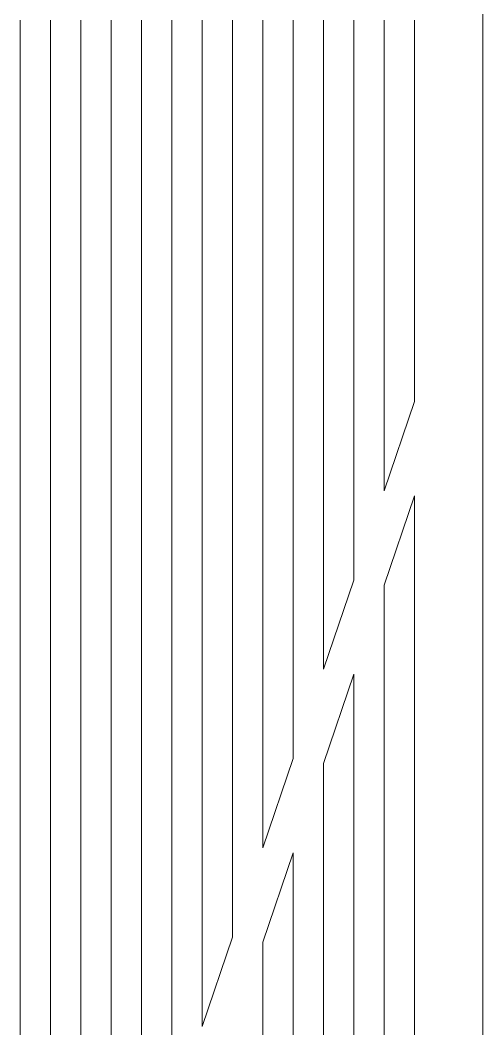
# Model space of a CAD drawing. Header units: inches. Extents: x 178 to 434, y 0 to 792.
# Drawn here: x 311.3 to 366, y 571.7 to 691 of the extents above; entities that cross this region are included whole.
import ezdxf

# ---------------------------------------------------------------- set-up
doc = ezdxf.new("R2010")
doc.units = ezdxf.units.IN
doc.header["$MEASUREMENT"] = 0

# ---------------------------------------------------------------- blocks, each defined once
blk = doc.blocks.new('block 213')
at = {"color": 7, "lineweight": 15, "true_color": 0xffffff}
blk.add_lwpolyline([(366.01, 352.92), (366.01, 705.92)], dxfattribs=at)
blk = doc.blocks.new('block 218')
at = {"color": 7, "lineweight": 15, "true_color": 0xffffff}
blk.add_lwpolyline([(354.35, 690.96), (354.35, 635.3)], dxfattribs=at)
blk = doc.blocks.new('block 219')
at = {"color": 7, "lineweight": 15, "true_color": 0xffffff}
blk.add_lwpolyline([(354.35, 635.3), (357.94, 645.86)], dxfattribs=at)
blk = doc.blocks.new('block 220')
at = {"color": 7, "lineweight": 15, "true_color": 0xffffff}
blk.add_lwpolyline([(350.76, 624.74), (350.76, 690.96)], dxfattribs=at)
blk = doc.blocks.new('block 222')
at = {"color": 7, "lineweight": 15, "true_color": 0xffffff}
blk.add_lwpolyline([(347.17, 690.96), (347.17, 614.19)], dxfattribs=at)
blk = doc.blocks.new('block 223')
at = {"color": 7, "lineweight": 15, "true_color": 0xffffff}
blk.add_lwpolyline([(347.17, 614.19), (350.76, 624.74)], dxfattribs=at)
blk = doc.blocks.new('block 225')
at = {"color": 7, "lineweight": 15, "true_color": 0xffffff}
blk.add_lwpolyline([(339.99, 690.96), (339.99, 593.07)], dxfattribs=at)
blk = doc.blocks.new('block 226')
at = {"color": 7, "lineweight": 15, "true_color": 0xffffff}
blk.add_lwpolyline([(339.99, 593.07), (343.58, 603.63)], dxfattribs=at)
blk = doc.blocks.new('block 227')
at = {"color": 7, "lineweight": 15, "true_color": 0xffffff}
blk.add_lwpolyline([(336.4, 582.51), (336.4, 690.96)], dxfattribs=at)
blk = doc.blocks.new('block 229')
at = {"color": 7, "lineweight": 15, "true_color": 0xffffff}
blk.add_lwpolyline([(332.81, 690.96), (332.81, 571.95)], dxfattribs=at)
blk = doc.blocks.new('block 230')
at = {"color": 7, "lineweight": 15, "true_color": 0xffffff}
blk.add_lwpolyline([(332.81, 571.95), (336.4, 582.51)], dxfattribs=at)
blk = doc.blocks.new('block 231')
at = {"color": 7, "lineweight": 15, "true_color": 0xffffff}
blk.add_lwpolyline([(329.22, 561.39), (329.22, 690.96)], dxfattribs=at)
blk = doc.blocks.new('block 233')
at = {"color": 7, "lineweight": 15, "true_color": 0xffffff}
blk.add_lwpolyline([(325.63, 690.96), (325.63, 550.84)], dxfattribs=at)
blk = doc.blocks.new('block 265')
at = {"color": 7, "lineweight": 15, "true_color": 0xffffff}
blk.add_lwpolyline([(322.04, 540.28), (322.04, 690.96)], dxfattribs=at)
blk = doc.blocks.new('block 267')
at = {"color": 7, "lineweight": 15, "true_color": 0xffffff}
blk.add_lwpolyline([(318.45, 690.96), (318.45, 540.28)], dxfattribs=at)
blk = doc.blocks.new('block 270')
at = {"color": 7, "lineweight": 15, "true_color": 0xffffff}
blk.add_lwpolyline([(311.27, 690.96), (311.27, 561.39)], dxfattribs=at)
blk = doc.blocks.new('block 300')
at = {"color": 7, "lineweight": 15, "true_color": 0xffffff}
blk.add_lwpolyline([(357.94, 424.14), (357.94, 634.71)], dxfattribs=at)
blk = doc.blocks.new('block 301')
at = {"color": 7, "lineweight": 15, "true_color": 0xffffff}
blk.add_lwpolyline([(354.35, 624.15), (357.94, 634.71)], dxfattribs=at)
blk = doc.blocks.new('block 302')
at = {"color": 7, "lineweight": 15, "true_color": 0xffffff}
blk.add_lwpolyline([(354.35, 624.15), (354.35, 434.69)], dxfattribs=at)
blk = doc.blocks.new('block 304')
at = {"color": 7, "lineweight": 15, "true_color": 0xffffff}
blk.add_lwpolyline([(350.76, 445.25), (350.76, 613.59)], dxfattribs=at)
blk = doc.blocks.new('block 305')
at = {"color": 7, "lineweight": 15, "true_color": 0xffffff}
blk.add_lwpolyline([(347.17, 603.03), (350.76, 613.59)], dxfattribs=at)
blk = doc.blocks.new('block 306')
at = {"color": 7, "lineweight": 15, "true_color": 0xffffff}
blk.add_lwpolyline([(347.17, 603.03), (347.17, 455.81)], dxfattribs=at)
blk = doc.blocks.new('block 308')
at = {"color": 7, "lineweight": 15, "true_color": 0xffffff}
blk.add_lwpolyline([(343.58, 466.37), (343.58, 592.48)], dxfattribs=at)
blk = doc.blocks.new('block 309')
at = {"color": 7, "lineweight": 15, "true_color": 0xffffff}
blk.add_lwpolyline([(339.99, 581.92), (343.58, 592.48)], dxfattribs=at)
blk = doc.blocks.new('block 310')
at = {"color": 7, "lineweight": 15, "true_color": 0xffffff}
blk.add_lwpolyline([(339.99, 581.92), (339.99, 476.93)], dxfattribs=at)
blk = doc.blocks.new('block 320')
at = {"color": 7, "lineweight": 15, "true_color": 0xffffff}
blk.add_lwpolyline([(343.58, 603.63), (343.58, 690.96)], dxfattribs=at)
blk = doc.blocks.new('block 321')
at = {"color": 7, "lineweight": 15, "true_color": 0xffffff}
blk.add_lwpolyline([(314.86, 550.84), (314.86, 690.96)], dxfattribs=at)
blk = doc.blocks.new('block 322')
at = {"color": 7, "lineweight": 15, "true_color": 0xffffff}
blk.add_lwpolyline([(357.94, 645.86), (357.94, 690.96)], dxfattribs=at)

msp = doc.modelspace()

# ---------------------------------------------------------------- block references
for name in ['block 213', 'block 270', 'block 321', 'block 267', 'block 265', 'block 233', 'block 231', 'block 229', 'block 227', 'block 225', 'block 320', 'block 222', 'block 220', 'block 218', 'block 322', 'block 219', 'block 301', 'block 300', 'block 223', 'block 302', 'block 305', 'block 304', 'block 226', 'block 306', 'block 309', 'block 308', 'block 230', 'block 310']:
    msp.add_blockref(name, (0, 0))

doc.saveas('drawing.dxf')
